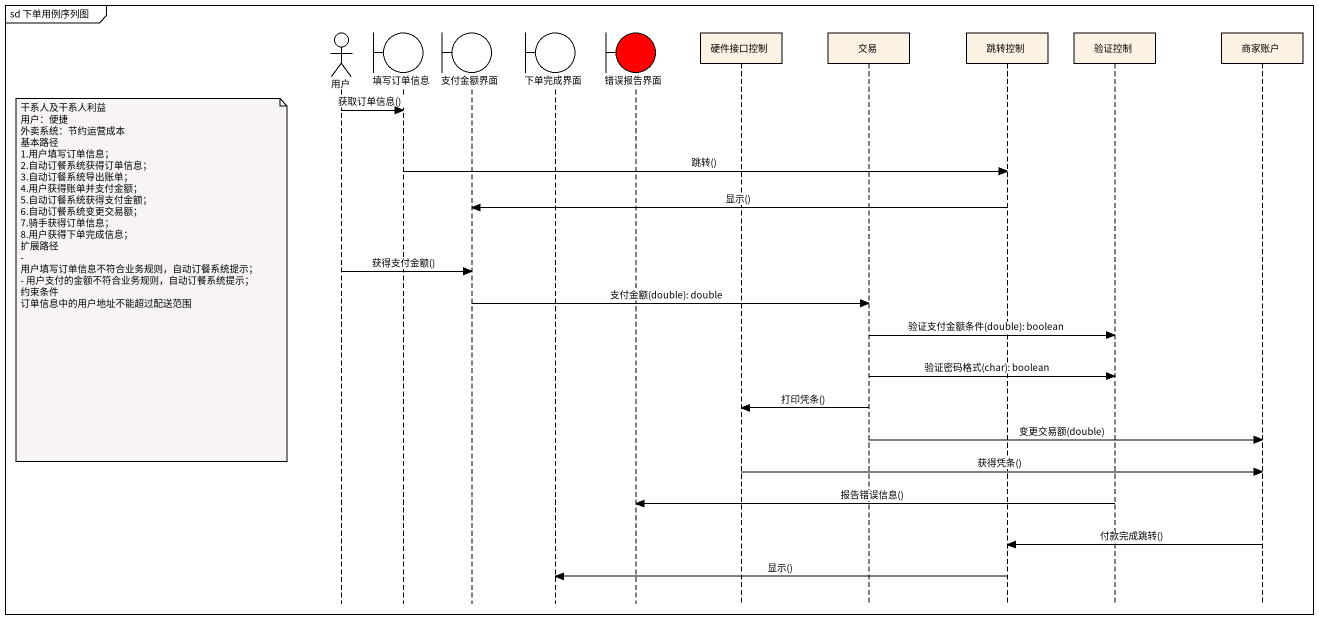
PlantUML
@startuml
mainframe sd 下单用例序列图
hide footbox
actor 用户
boundary 填写订单信息
boundary 支付金额界面
boundary 下单完成界面
boundary 错误报告界面 #FF0000
participant 硬件接口控制
participant 交易
participant 跳转控制
participant 验证控制
participant 商家账户

用户 -> 填写订单信息 : 获取订单信息()
填写订单信息 -> 跳转控制 : 跳转()
跳转控制 -> 支付金额界面 : 显示()
用户 -> 支付金额界面 : 获得支付金额()
note left of 用户
  干系人及干系人利益
  用户：便捷
  外卖系统：节约运营成本
  基本路径
  1.用户填写订单信息；
  2.自动订餐系统获得订单信息；
  3.自动订餐系统导出账单；
  4.用户获得账单并支付金额；
  5.自动订餐系统获得支付金额；
  6.自动订餐系统变更交易额；
  7.骑手获得订单信息；
  8.用户获得下单完成信息；
  扩展路径
  - 用户填写订单信息不符合业务规则，自动订餐系统提示；
  - 用户支付的金额不符合业务规则，自动订餐系统提示；
  约束条件
  订单信息中的用户地址不能超过配送范围
end note
支付金额界面 -> 交易 : 支付金额(double): double
交易 -> 验证控制 : 验证支付金额条件(double): boolean
交易 -> 验证控制 : 验证密码格式(char): boolean
交易 -> 硬件接口控制 : 打印凭条()
交易 -> 商家账户 : 变更交易额(double)
硬件接口控制 -> 商家账户 : 获得凭条()
验证控制 -> 错误报告界面 : 报告错误信息()
商家账户 -> 跳转控制 : 付款完成跳转()
跳转控制 -> 下单完成界面 : 显示()
@enduml
